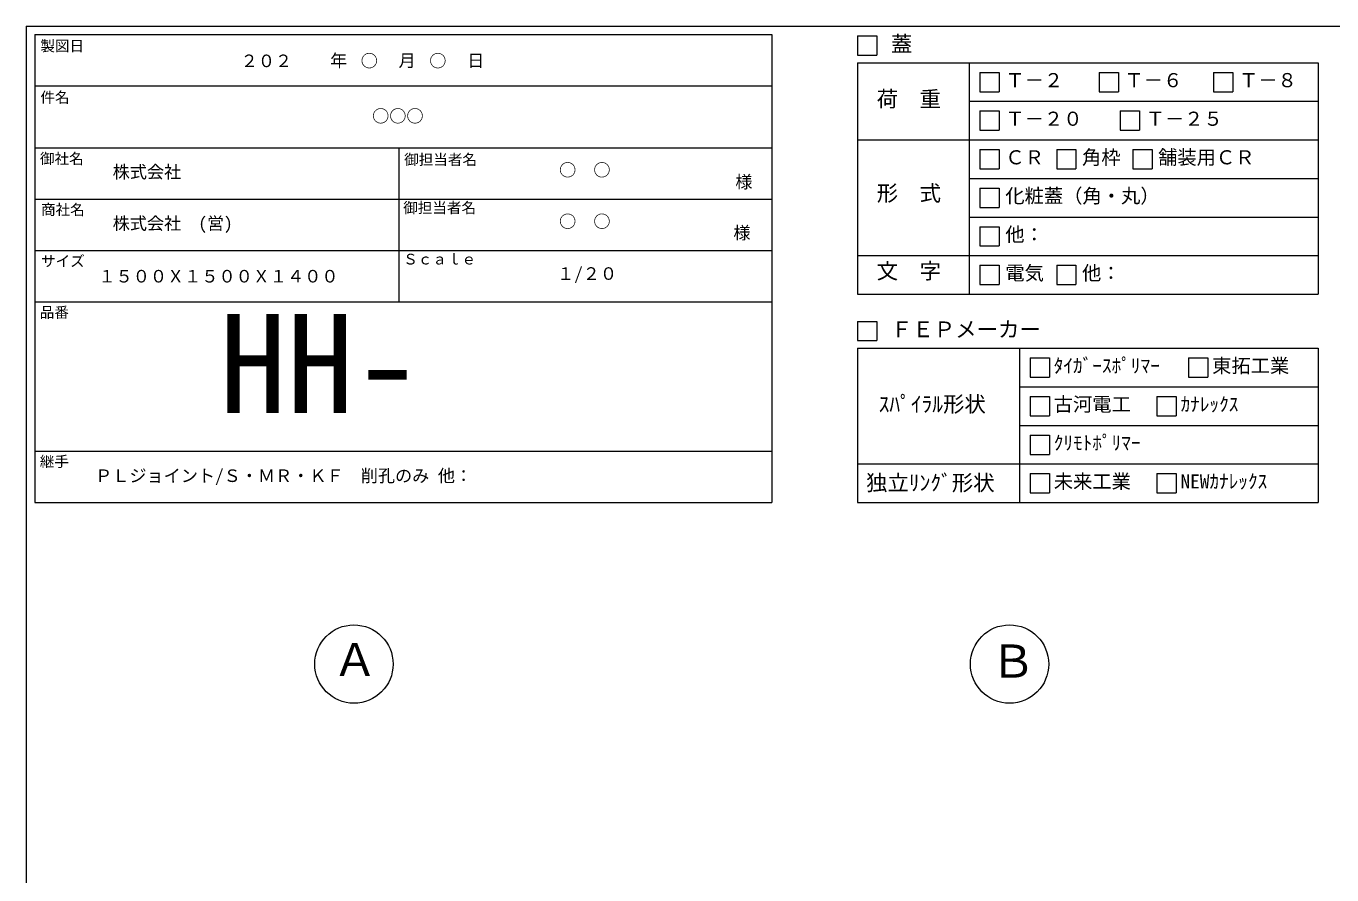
# Model space of a CAD drawing. Units: millimetres, scale not verified. Extents: x -6420 to 6420, y -3037 to 3037.
# Drawn here: x -1740 to 2323, y 396 to 3037 of the extents above; entities that cross this region are included whole.
import ezdxf
from ezdxf.enums import TextEntityAlignment as Align

# ---------------------------------------------------------------- set-up
doc = ezdxf.new("R2010")
doc.units = ezdxf.units.MM
doc.header["$LTSCALE"] = 20
for name, color, linetype, lineweight in [('0-2_waku', 7, 'Continuous', 18), ('0-3_gaikei', 7, 'Continuous', 18), ('0-D_文字１', 7, 'Continuous', 18), ('1-4_文字２', 7, 'Continuous', 5)]:
    doc.layers.add(name, color=color, linetype=linetype, lineweight=lineweight)
doc.styles.add('ＭＳ ゴシック', font='')
doc.styles.get('ＭＳ ゴシック').set_extended_font_data('MS Gothic')

msp = doc.modelspace()

# ---------------------------------------------------------------- linework, layer by layer
at = {"layer": '0-2_waku'}
for p, q in [((-1740, 3036.79), (-1740, -2663.21)), ((-1713.33, 3010.54), (-1713.33, 1554.54)), ((-1713.33, 3010.54), (580, 3010.54)), ((-1713.33, 3010.54), (-1713.33, 1554.54)), ((-1713.33, 3010.54), (580, 3010.54)), ((-1713.33, 3010.54), (-1713.33, 1554.54)), ((580, 3010.54), (580, 1554.54)), ((846.67, 2922.84), (2280, 2922.84)), ((846.67, 2922.84), (846.67, 2202.84)), ((1194.22, 2922.84), (1194.22, 2202.84)), ((2280, 2922.84), (2280, 2202.84)), ((-1713.33, 2850.54), (580, 2850.54)), ((-1713.33, 2850.54), (580, 2850.54)), ((-1713.33, 2850.54), (580, 2850.54)), ((-1713.33, 2850.54), (580, 2850.54)), ((1194.22, 2802.84), (2280, 2802.84)), ((846.67, 2682.84), (2280, 2682.84)), ((-1713.33, 2658.54), (580, 2658.54)), ((-1713.33, 2658.54), (580, 2658.54)), ((-580, 2658.54), (-580, 2178.54)), ((1194.22, 2562.84), (2280, 2562.84)), ((-1713.33, 2498.54), (580, 2498.54)), ((1194.22, 2442.84), (2280, 2442.84)), ((-1713.33, 2338.54), (580, 2338.54)), ((846.67, 2322.84), (2280, 2322.84)), ((846.67, 2202.84), (2280, 2202.84)), ((-1713.33, 2178.54), (580, 2178.54)), ((846.67, 2034.54), (2280, 2034.54)), ((846.67, 2034.54), (846.67, 1554.54)), ((1350.42, 2034.54), (1350.42, 1554.54)), ((2280, 2034.54), (2280, 1554.54)), ((1350.42, 1914.54), (2280, 1914.54)), ((1350.42, 1794.54), (2280, 1794.54)), ((-1713.33, 1714.54), (580, 1714.54)), ((846.67, 1674.54), (2280, 1674.54)), ((-1713.33, 1554.54), (580, 1554.54)), ((846.67, 1554.54), (2280, 1554.54)), ((846.67, 1554.54), (2280, 1554.54))]:
    msp.add_line(p, q, dxfattribs=at)
msp.add_lwpolyline([(-1740, 3036.79), (6420, 3036.79), (6420, -2663.21)], dxfattribs=at)
at = {"layer": '0-3_gaikei'}
for centre in [(-720, 1052.12), (1320, 1052.12)]:
    msp.add_circle(centre, 121.88, dxfattribs=at)
at = {"layer": '0-D_文字１'}
for p, q in [((846.67, 3006.59), (846.67, 2946.59)), ((846.67, 2946.59), (906.67, 2946.59)), ((1227.96, 2892.84), (1287.96, 2892.84)), ((1227.96, 2892.84), (1227.96, 2832.84)), ((1227.96, 2892.84), (1227.96, 2832.84)), ((1227.96, 2892.84), (1287.96, 2892.84)), ((1227.96, 2892.84), (1227.96, 2832.84)), ((1227.96, 2892.84), (1287.96, 2892.84)), ((1287.96, 2892.84), (1287.96, 2832.84)), ((1287.96, 2892.84), (1287.96, 2832.84)), ((1287.96, 2892.84), (1287.96, 2832.84)), ((1598.74, 2892.84), (1658.74, 2892.84)), ((1598.74, 2892.84), (1598.74, 2832.84)), ((1658.74, 2892.84), (1658.74, 2832.84)), ((1955.01, 2892.84), (2015.01, 2892.84)), ((1955.01, 2892.84), (1955.01, 2832.84)), ((2015.01, 2892.84), (2015.01, 2832.84)), ((1227.96, 2832.84), (1287.96, 2832.84)), ((1227.96, 2832.84), (1287.96, 2832.84)), ((1227.96, 2832.84), (1287.96, 2832.84)), ((1598.74, 2832.84), (1658.74, 2832.84)), ((1955.01, 2832.84), (2015.01, 2832.84)), ((1227.96, 2772.84), (1287.96, 2772.84)), ((1227.96, 2772.84), (1227.96, 2712.84)), ((1287.96, 2772.84), (1287.96, 2712.84)), ((1664.6, 2772.84), (1724.6, 2772.84)), ((1664.6, 2772.84), (1664.6, 2712.84)), ((1724.6, 2772.84), (1724.6, 2712.84)), ((1227.96, 2712.84), (1287.96, 2712.84)), ((1664.6, 2712.84), (1724.6, 2712.84)), ((1227.96, 2652.84), (1287.96, 2652.84)), ((1227.96, 2652.84), (1227.96, 2592.84)), ((1227.96, 2652.84), (1227.96, 2592.84)), ((1287.96, 2652.84), (1287.96, 2592.84)), ((1287.96, 2652.84), (1287.96, 2592.84)), ((1466.62, 2652.84), (1526.62, 2652.84)), ((1466.62, 2652.84), (1466.62, 2592.84)), ((1526.62, 2652.84), (1526.62, 2592.84)), ((1703.29, 2652.84), (1763.29, 2652.84)), ((1703.29, 2652.84), (1703.29, 2592.84)), ((1763.29, 2652.84), (1763.29, 2592.84)), ((1227.96, 2592.84), (1287.96, 2592.84)), ((1227.96, 2592.84), (1287.96, 2592.84)), ((1466.62, 2592.84), (1526.62, 2592.84)), ((1703.29, 2592.84), (1763.29, 2592.84)), ((1227.96, 2532.84), (1227.96, 2472.84)), ((1287.96, 2532.84), (1287.96, 2472.84)), ((1227.96, 2472.84), (1287.96, 2472.84)), ((1227.96, 2412.84), (1287.96, 2412.84)), ((1227.96, 2412.84), (1227.96, 2352.84)), ((1227.96, 2412.84), (1227.96, 2352.84)), ((1287.96, 2412.84), (1287.96, 2352.84)), ((1287.96, 2412.84), (1287.96, 2352.84)), ((1227.96, 2352.84), (1287.96, 2352.84)), ((1227.96, 2352.84), (1287.96, 2352.84)), ((1227.96, 2292.84), (1227.96, 2232.84)), ((1466.62, 2292.84), (1466.62, 2232.84)), ((1227.96, 2232.84), (1287.96, 2232.84)), ((1466.62, 2232.84), (1526.62, 2232.84)), ((846.67, 2118.29), (846.67, 2058.29)), ((846.67, 2058.29), (906.67, 2058.29)), ((1384.16, 2004.54), (1384.16, 1944.54)), ((1876.94, 2004.54), (1936.94, 2004.54)), ((1876.94, 2004.54), (1876.94, 1944.54)), ((1876.94, 2004.54), (1936.94, 2004.54)), ((1876.94, 2004.54), (1876.94, 1944.54)), ((1876.94, 2004.54), (1936.94, 2004.54)), ((1876.94, 2004.54), (1876.94, 1944.54)), ((1936.94, 2004.54), (1936.94, 1944.54)), ((1936.94, 2004.54), (1936.94, 1944.54)), ((1936.94, 2004.54), (1936.94, 1944.54)), ((1384.16, 1944.54), (1444.16, 1944.54)), ((1876.94, 1944.54), (1936.94, 1944.54)), ((1876.94, 1944.54), (1936.94, 1944.54)), ((1876.94, 1944.54), (1936.94, 1944.54)), ((1384.16, 1884.54), (1444.16, 1884.54)), ((1384.16, 1884.54), (1384.16, 1824.54)), ((1444.16, 1884.54), (1444.16, 1824.54)), ((1778.7, 1884.54), (1778.7, 1824.54)), ((1384.16, 1824.54), (1444.16, 1824.54)), ((1778.7, 1824.54), (1838.7, 1824.54)), ((1384.16, 1764.54), (1384.16, 1704.54)), ((1384.16, 1704.54), (1444.16, 1704.54)), ((1384.16, 1644.54), (1444.16, 1644.54)), ((1384.16, 1644.54), (1384.16, 1584.54)), ((1444.16, 1644.54), (1444.16, 1584.54)), ((1778.7, 1644.54), (1838.7, 1644.54)), ((1778.7, 1644.54), (1778.7, 1584.54)), ((1838.7, 1644.54), (1838.7, 1584.54)), ((1384.16, 1584.54), (1444.16, 1584.54)), ((1778.7, 1584.54), (1838.7, 1584.54))]:
    msp.add_line(p, q, dxfattribs=at)
for points in [[(846.67, 3006.59), (906.67, 3006.59), (906.67, 2946.59)], [(846.67, 3006.59), (906.67, 3006.59), (906.67, 2946.59)], [(1227.96, 2652.84), (1287.96, 2652.84), (1287.96, 2592.84)], [(1227.96, 2652.84), (1227.96, 2592.84), (1287.96, 2592.84)], [(1227.96, 2532.84), (1287.96, 2532.84), (1287.96, 2472.84)], [(1227.96, 2412.84), (1287.96, 2412.84), (1287.96, 2352.84)], [(1227.96, 2412.84), (1227.96, 2352.84), (1287.96, 2352.84)], [(1227.96, 2292.84), (1287.96, 2292.84), (1287.96, 2232.84)], [(1466.62, 2292.84), (1526.62, 2292.84), (1526.62, 2232.84)], [(846.67, 2118.29), (906.67, 2118.29), (906.67, 2058.29)], [(1384.16, 2004.54), (1444.16, 2004.54), (1444.16, 1944.54)], [(1778.7, 1884.54), (1838.7, 1884.54), (1838.7, 1824.54)], [(1384.16, 1764.54), (1444.16, 1764.54), (1444.16, 1704.54)]]:
    msp.add_lwpolyline(points, dxfattribs=at)

# ---------------------------------------------------------------- texts
at = {"layer": '0-D_文字１', "style": 'ＭＳ ゴシック'}
for s, height, p in [('蓋', 48.88, (950.78, 2942.7)), ('製図日', 33.24, (-1695.64, 2948.61)), ('\u3000\u3000年\u3000\u3000\u3000月\u3000\u3000\u3000日', 39.1, (-900.92, 2898.47)), ('Ｔ－２', 43.99, (1306.81, 2833.49)), ('Ｔ－６', 43.99, (1677.59, 2833.49)), ('Ｔ－８', 43.99, (2033.87, 2833.49)), ('件名', 33.24, (-1695.64, 2788.61)), ('荷\u3000重', 48.88, (906.62, 2771.1)), ('Ｔ－２０', 43.99, (1306.81, 2713.49)), ('Ｔ－２５', 43.99, (1743.46, 2713.49)), ('御社名', 33.24, (-1696.94, 2597.94)), ('御担当者名', 33.24, (-563.72, 2594.99)), ('御担当者名', 33.24, (-563.72, 2594.99)), ('ＣＲ', 43.99, (1306.81, 2593.49)), ('角枠', 43.99, (1545.48, 2593.49)), ('舗装用ＣＲ', 43.99, (1782.15, 2593.49)), ('様', 39.1, (466.6, 2520.99)), ('形\u3000式', 48.88, (906.62, 2477.82)), ('化粧蓋（角・丸）', 43.99, (1306.81, 2473.49)), ('商社名', 33.24, (-1693.46, 2439.22)), ('御担当者名', 33.24, (-566.67, 2445.25)), ('様', 39.1, (460.61, 2362.43)), ('他：', 43.99, (1306.81, 2353.49)), ('サイズ', 33.24, (-1693.46, 2279.22)), ('Ｓｃａｌｅ', 33.24, (-566.67, 2285.25)), ('１５００Ｘ１５００Ｘ１４００', 39.1, (-1514.73, 2227.44)), ('１/２０', 39.1, (-87.79, 2235.71)), ('文\u3000字', 48.88, (906.62, 2235.84)), ('電気', 43.99, (1306.81, 2233.49)), ('他：', 43.99, (1545.48, 2233.49)), ('品番', 33.24, (-1697.46, 2119.69)), ('HH-', 307.9, (-1139.03, 1740.99)), ('ＦＥＰメーカー', 48.88, (950.78, 2054.4)), ('ﾀｲｶﾞｰｽﾎﾟﾘﾏｰ', 43.99, (1457.45, 1945.19)), ('東拓工業', 43.99, (1950.23, 1945.19)), ('ｽﾊﾟｲﾗﾙ形状', 48.88, (912.82, 1821.66)), ('古河電工', 43.99, (1457.45, 1825.19)), ('ｶﾅﾚｯｸｽ', 43.99, (1851.99, 1825.19)), ('ｸﾘﾓﾄﾎﾟﾘﾏｰ', 43.99, (1457.45, 1705.19)), ('継手', 33.24, (-1697.46, 1655.69)), ('ＰＬジョイント/Ｓ・ＭＲ・ＫＦ\u3000削孔のみ 他：', 39.1, (-1525.35, 1606.81)), ('独立ﾘﾝｸﾞ形状', 48.88, (873.45, 1577.02)), ('未来工業', 43.99, (1457.45, 1585.19)), ('NEWｶﾅﾚｯｸｽ', 43.99, (1851.99, 1585.19)), ('Ａ', 103.1, (-787.1, 983.54)), ('Ｂ', 103.1, (1260.23, 978.89))]:
    msp.add_text(s, height=height, dxfattribs=at).set_placement(p, align=Align.BOTTOM_LEFT)
at = {"layer": '1-4_文字２', "style": 'ＭＳ ゴシック'}
for s, p in [('\u3000\u3000２０２\u3000\u3000\u3000\u3000○\u3000\u3000\u3000○', (-1178.89, 2897.43)), ('○○○', (-663.31, 2725.67)), ('株式会社', (-1470.67, 2551.99)), ('○\u3000○', (-81.62, 2557.83)), ('株式会社\u3000(営)', (-1470.67, 2391.99)), ('○\u3000○', (-81.62, 2397.83))]:
    msp.add_text(s, height=39.1, dxfattribs=at).set_placement(p, align=Align.BOTTOM_LEFT)

doc.saveas('drawing.dxf')
